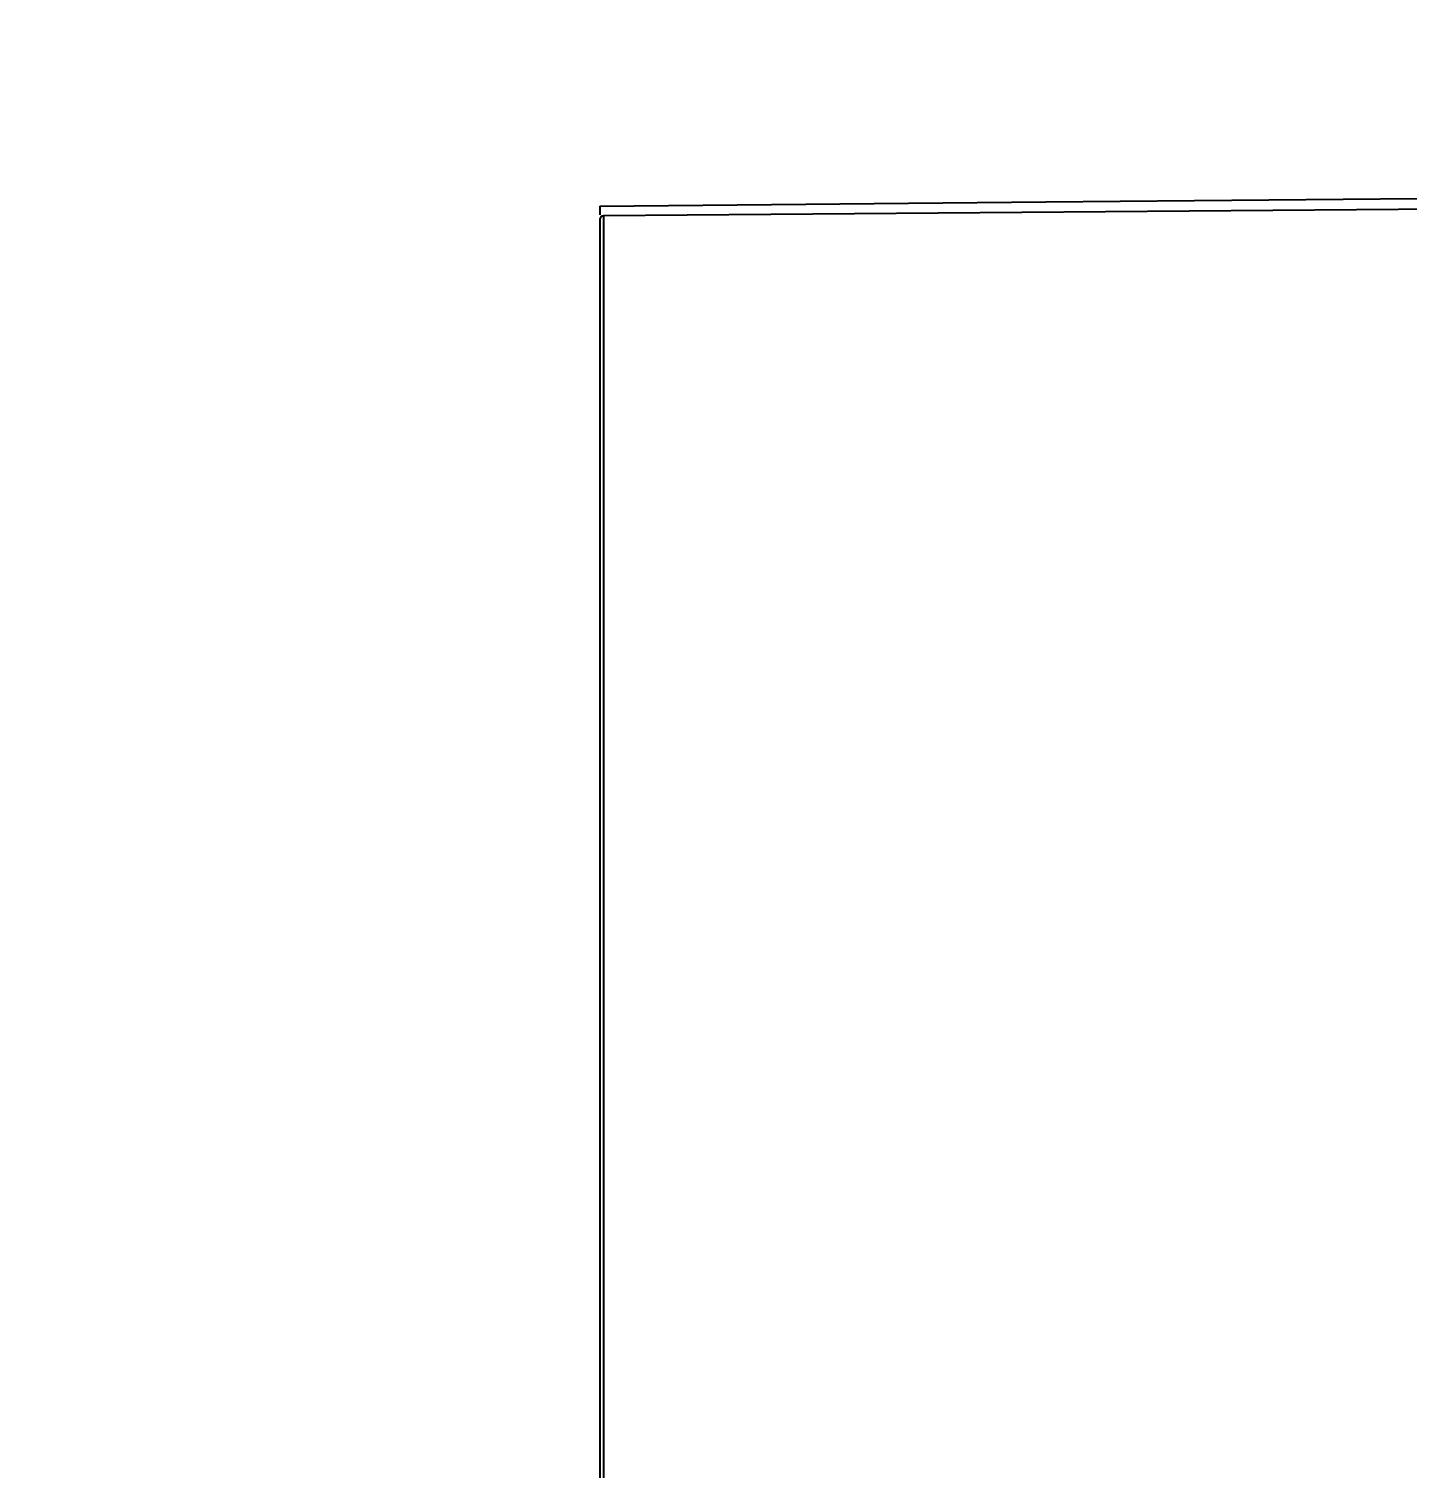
# Model space of a CAD drawing. Header units: millimetres. Extents: x 1677 to 3499, y -182 to 1106.
# Drawn here: x 1929.2 to 2039.4, y 555.1 to 670.2 of the extents above; entities that cross this region are included whole.
import ezdxf

# ---------------------------------------------------------------- set-up
doc = ezdxf.new("R2010")
doc.units = ezdxf.units.MM
doc.linetypes.add('CENTERX2', pattern=[20.32, 12.7, -2.54, 2.54, -2.54])
doc.layers.add('中心线层', color=1, linetype='CENTERX2', lineweight=25)
doc.layers.add('尺寸线层', color=3, linetype='Continuous', lineweight=18)
doc.styles.get("Standard").update_dxf_attribs({"font": 'txt.shx', "bigfont": 'gbcbig.shx'})
doc.dimstyles.new('ISO-25', dxfattribs={"dimtxt": 3.5, "dimasz": 2.5, "dimexe": 1.25, "dimexo": 0.625, "dimtad": 1, "dimtxsty": 'Standard', "dimcen": 2.5, "dimdle": 5, "dimadec": 0, "dimazin": 0, "dimtfac": 1, "dimtmove": 0, "dimatfit": 3, "dimfxl": 0, "dimarcsym": 0})

# ---------------------------------------------------------------- blocks, each defined once
blk = doc.blocks.new('*X18')
at = {"layer": '尺寸线层', "linetype": 'Continuous'}
for points in [[(2336.69, 637.87), (2330.12, 642.63), (2328.93, 640.24)], [(2340.49, 635.97), (2348.25, 633.59), (2347.06, 631.21)]]:
    blk.add_hatch(color=0, dxfattribs=at).paths.add_polyline_path(points, flags=0)
at = {"layer": '尺寸线层', "color": 0, "linetype": 'Continuous'}
blk.add_line((2055.2, 778.21), (2347.79, 632.33), dxfattribs=at)
at = {"layer": '尺寸线层', "color": 0, "insert": (2186.53, 724.49), "char_height": 14, "width": 566, "attachment_point": 5, "rotation": 333.4999}
blk.add_mtext('Injection-molded copper nuts  M3X6', dxfattribs=at)

msp = doc.modelspace()

# ---------------------------------------------------------------- linework, layer by layer
at = {"layer": '中心线层', "color": 7, "linetype": 'Continuous', "lineweight": 25}
for p, q in [((2097.11, 656.23), (1975.11, 655.25)), ((1974.81, 656.04), (1974.81, 655.33)), ((1975.11, 655.25), (1975.11, 552.11)), ((1974.81, 654.98), (1974.81, 552.11))]:
    msp.add_line(p, q, dxfattribs=at)
msp.add_lwpolyline([(1974.81, 656.04), (2010.47, 656.37), (2046.13, 656.69), (2091.09, 657.1), (2093.09, 657.12)], dxfattribs=at)
msp.add_open_spline([(1975.11, 655.25), (1975.03, 655.25), (1974.95, 655.22), (1974.84, 655.12), (1974.81, 655.05), (1974.81, 654.98)], degree=3, knots=[0, 0, 0, 0, 5428.398454, 5428.398454, 10856.796909, 10856.796909, 10856.796909, 10856.796909], dxfattribs=at)

# ---------------------------------------------------------------- dimensions: what is measured, and where the dimension line sits
at = {"layer": '尺寸线层'}
dim = msp.add_diameter_dim_2p(p1=(2340.49, 635.97), p2=(2336.69, 637.87), text='Injection-molded copper nuts  M3X6', dimstyle='ISO-25', override={"dimtxt": 14, "dimasz": 8, "dimexe": 2, "dimexo": 0, "dimgap": 1.524, "dimdec": 1, "dimzin": 0, "dimpost": '%%C<>', "dimsah": 1, "dimdle": 8.16, "dimadec": 2, "dimtfill": 1, "dimtolj": 1, "dimtzin": 0}, dxfattribs=at)
dim.commit()
dim.dimension.update_dxf_attribs({"geometry": '*X18', "text_midpoint": (2181.83, 715.07), "dimtype": 163})

doc.saveas('drawing.dxf')
